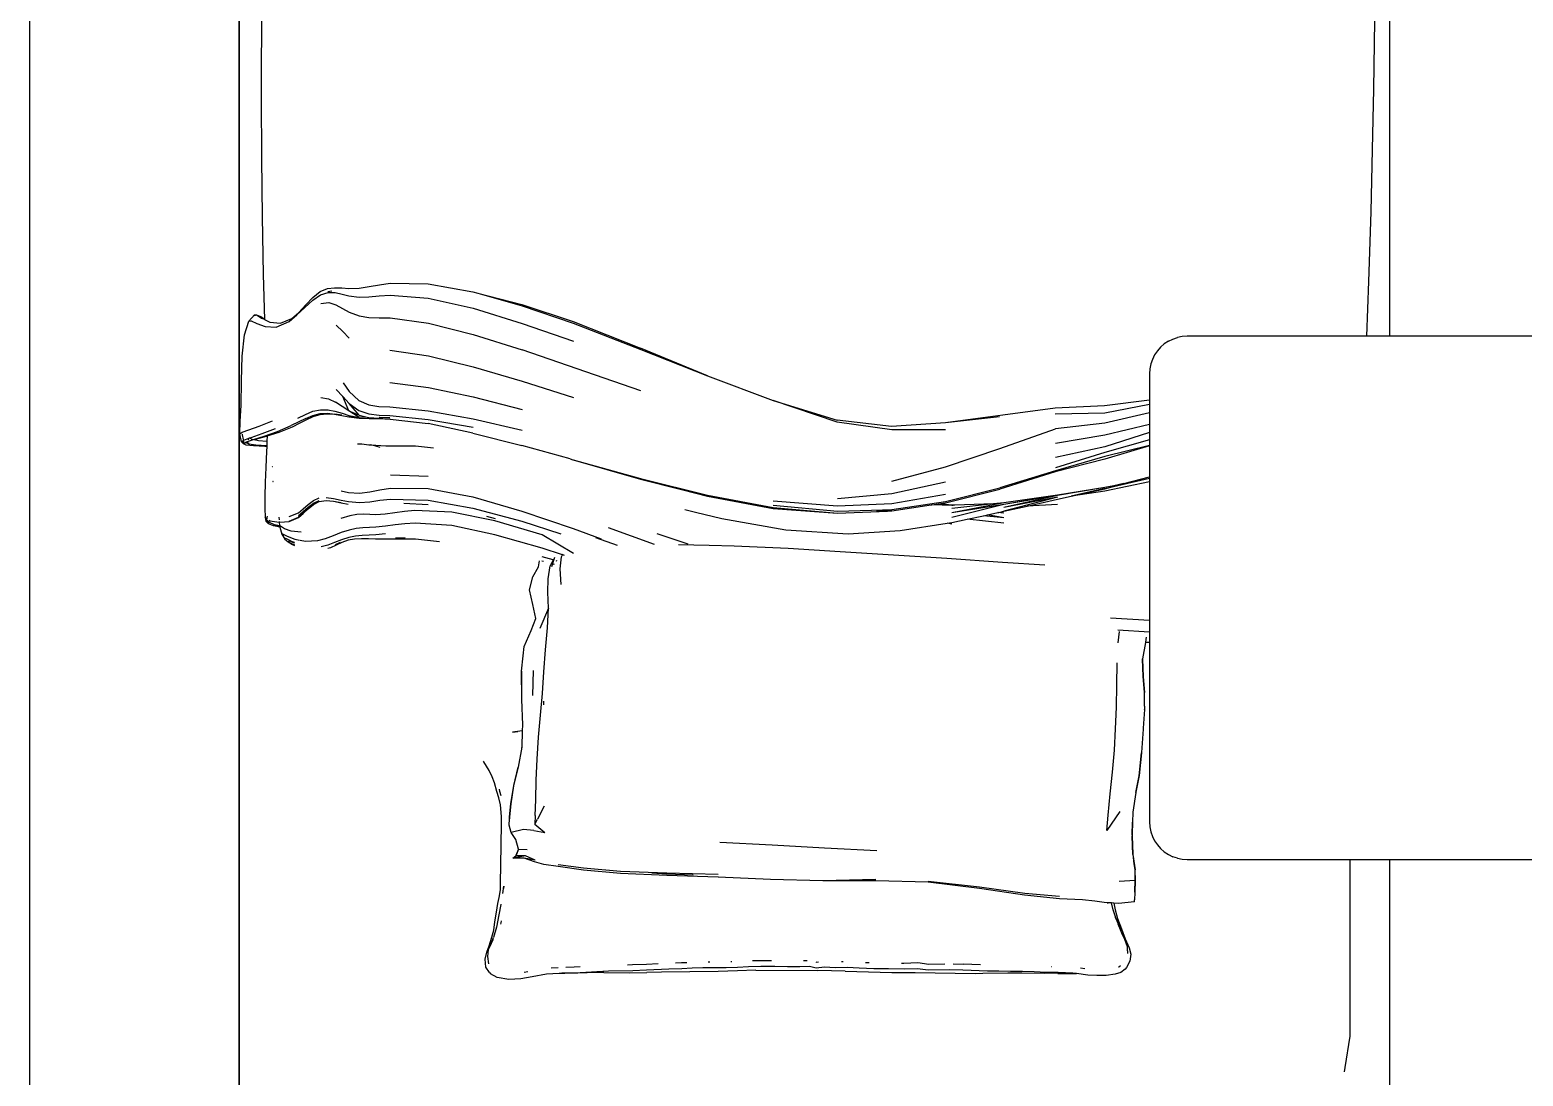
# Model space of a CAD drawing. Header units: millimetres. Extents: x -41292 to 298682, y -22072 to 33155.
# Drawn here: x 25145 to 26572, y 1654 to 2653 of the extents above; entities that cross this region are included whole.
import ezdxf

# ---------------------------------------------------------------- set-up
doc = ezdxf.new("R2010")
doc.units = ezdxf.units.MM
doc.layers.add('벽1', color=2, linetype='Continuous')

# ---------------------------------------------------------------- blocks, each defined once
blk = doc.blocks.new('AHSISHEUD')
for p, q in [((25772, 18908.7), (25772, 24198.7)), ((25972, 21293.8), (25972, 19263.5)), ((27071.3, 21289), (27071.3, 20008.7)), ((25993.5, 20236.5), (25993.7, 20377.3)), ((27056.3, 20244.6), (27058.4, 20380.9)), ((25993.7, 20178.5), (25993.5, 20236.5)), ((27055.2, 20187.1), (27056.3, 20244.6)), ((25994.2, 20122.6), (25993.7, 20178.5)), ((27053.7, 20127.4), (27055.2, 20187.1)), ((25995.2, 20067.5), (25994.2, 20122.6)), ((27051.5, 20061), (27053.7, 20127.4)), ((25996.5, 20024.7), (25995.2, 20067.5)), ((26042.6, 20045.6), (26049.5, 20051.2)), ((26049.5, 20051.2), (26056.4, 20054.1)), ((26049.8, 20048.3), (26057, 20050.5)), ((26056.4, 20054.1), (26063.3, 20055)), ((26056.9, 20051.4), (26060.5, 20052)), ((26057, 20050.5), (26063.9, 20050.3)), ((26063.3, 20055), (26070.1, 20054.7)), ((26063.9, 20050.3), (26070.5, 20048.8)), ((26070.1, 20054.7), (26076.7, 20054.2)), ((26076.7, 20054.2), (26086.6, 20054.6)), ((26086.6, 20054.6), (26096.2, 20056)), ((26096.2, 20056), (26106, 20057.8)), ((26106, 20057.8), (26116.3, 20059.4)), ((26116.3, 20059.4), (26152.7, 20058.8)), ((26152.7, 20058.8), (26195.5, 20051)), ((26195.5, 20051), (26200.1, 20049.7)), ((26200.1, 20049.7), (26242.2, 20038.8)), ((26200.1, 20049.7), (26242.4, 20037.8)), ((27049.8, 20008.7), (27051.5, 20061)), ((26027.1, 20028.9), (26034.7, 20036.2)), ((26029.1, 20031.4), (26035.8, 20038.6)), ((26034.7, 20036.2), (26042.3, 20043.2)), ((26035.8, 20038.6), (26042.6, 20045.6)), ((26042.3, 20043.2), (26049.8, 20048.3)), ((26050.1, 20040), (26057.6, 20040.8)), ((26057.6, 20040.8), (26064.5, 20038.7)), ((26064.5, 20038.7), (26070.9, 20035.2)), ((26070.5, 20048.8), (26076.9, 20047.1)), ((26070.9, 20035.2), (26077.1, 20031.6)), ((26076.9, 20047.1), (26086.6, 20045.9)), ((26086.6, 20045.9), (26096.1, 20046.2)), ((26096.1, 20046.2), (26105.9, 20047.1)), ((26105.9, 20047.1), (26116.2, 20047.8)), ((26116.2, 20047.8), (26152.8, 20044.9)), ((26152.8, 20044.9), (26195.6, 20035.3)), ((26195.6, 20035.3), (26242.5, 20020.9)), ((26242.2, 20038.8), (26291.1, 20022.6)), ((26242.4, 20037.8), (26291.3, 20021)), ((25977.1, 20009.8), (25981.2, 20022.9)), ((25981.2, 20022.9), (25986.6, 20029.1)), ((25981.2, 20022.9), (25983.4, 20023.2)), ((25983.4, 20023.2), (25988.8, 20020.8)), ((25986.6, 20029.1), (25988.5, 20029)), ((25987.5, 20027.9), (25986.6, 20029.1)), ((25988.5, 20029), (25993.3, 20027)), ((25988.5, 20029), (25992.1, 20026.8)), ((25988.8, 20020.8), (25997, 20017.9)), ((25991.8, 20027.6), (25993.3, 20027)), ((25991.8, 20027.6), (25992.1, 20026.8)), ((25993.4, 20026), (25991.8, 20027.6)), ((25992.1, 20026.8), (25993.4, 20026)), ((25993.3, 20027), (25996.5, 20024.7)), ((25993.4, 20026), (25993.7, 20025.9)), ((25993.7, 20025.9), (25996.5, 20024.6)), ((25996.5, 20024.7), (25997, 20024.3)), ((25996.5, 20024.6), (25996.5, 20024.7)), ((25996.5, 20024.6), (25997, 20024.3)), ((25997, 20024.3), (26001.5, 20022.2)), ((26001.5, 20022.2), (26011.4, 20021)), ((26007.4, 20017.4), (26019.7, 20022.7)), ((26011.4, 20021), (26022.5, 20025.6)), ((26019.7, 20022.7), (26027.1, 20028.9)), ((26022.5, 20025.6), (26029.1, 20031.4)), ((26077.1, 20031.6), (26086.6, 20028)), ((26086.6, 20028), (26096, 20026.6)), ((26096, 20026.6), (26105.8, 20026.3)), ((26105.8, 20026.3), (26116.2, 20026.1)), ((26116.2, 20026.1), (26152.9, 20021.2)), ((26152.9, 20021.2), (26195.7, 20010.4)), ((26242.5, 20020.9), (26291.4, 20003.8)), ((26291.1, 20022.6), (26355.7, 19997.1)), ((26291.3, 20021), (26355.8, 19996.1)), ((25974.9, 19989.5), (25977.1, 20009.8)), ((25997, 20017.9), (26007.4, 20017.4)), ((26064.9, 20019.3), (26071.2, 20013)), ((26071.2, 20013), (26077.3, 20006.8)), ((26195.7, 20010.4), (26242.6, 19995.5)), ((26864.2, 20005.9), (26868.7, 20007.4)), ((26873.3, 20008.4), (26868.7, 20007.4)), ((26878, 20008.7), (26873.3, 20008.4)), ((27010.9, 20008.7), (26878, 20008.7)), ((27020.8, 20008.7), (27010.9, 20008.7)), ((27049.8, 20008.7), (27020.8, 20008.7)), ((27071.3, 20008.7), (27049.8, 20008.7)), ((28006.1, 20008.7), (27071.3, 20008.7)), ((26116.1, 19995.3), (26152.9, 19990)), ((26356, 19956.3), (26242.6, 19995.5)), ((26419.6, 19970.7), (26355.7, 19997.1)), ((26355.8, 19996.1), (26419.6, 19970.7)), ((26849.5, 19994.6), (26846.9, 19990.7)), ((26852.6, 19998.2), (26849.5, 19994.6)), ((26852.6, 19998.2), (26856.1, 20001.3)), ((26860, 20003.9), (26856.1, 20001.3)), ((26860, 20003.9), (26864.2, 20005.9)), ((25974.3, 19965.9), (25974.9, 19989.5)), ((26152.9, 19990), (26195.8, 19979.5)), ((26195.8, 19979.5), (26242.6, 19965.6)), ((26843.3, 19982.1), (26842.4, 19977.5)), ((26844.8, 19986.5), (26843.3, 19982.1)), ((26846.9, 19990.7), (26844.8, 19986.5)), ((25973.9, 19942.3), (25974.3, 19965.9)), ((26071.3, 19964), (26077.3, 19955.8)), ((26116, 19964.3), (26152.9, 19959.8)), ((26242.6, 19965.6), (26291.5, 19950)), ((26419.6, 19970.7), (26482.4, 19947.3)), ((26842.4, 19977.5), (26842, 19972.8)), ((26842, 19972.8), (26842, 19947.4)), ((26050, 19950), (26057.3, 19948.8)), ((26064.7, 19957.7), (26071, 19950.9)), ((26071, 19950.9), (26077.2, 19944.5)), ((26077, 19937.3), (26071, 19950.9)), ((26077.3, 19955.8), (26086.5, 19947.2)), ((26152.9, 19959.8), (26195.7, 19950.8)), ((26195.7, 19950.8), (26242.6, 19938.6)), ((25973.1, 19927.4), (25973.9, 19942.3)), ((26035.3, 19934), (26042.6, 19936.9)), ((26042.6, 19936.9), (26049.7, 19938.4)), ((26049.5, 19934.7), (26056.4, 19935)), ((26049.7, 19938.4), (26056.7, 19938.3)), ((26056.4, 19935), (26063.4, 19934.3)), ((26056.7, 19938.3), (26063.6, 19937)), ((26057.1, 19938.1), (26056.7, 19938.1)), ((26057.3, 19948.8), (26064.2, 19945.5)), ((26063.6, 19937), (26070.4, 19935)), ((26077, 19937.3), (26064.2, 19945.5)), ((26070.4, 19935), (26076.9, 19933)), ((26077, 19937.3), (26086.6, 19933.1)), ((26086.7, 19931.1), (26077, 19937.3)), ((26077.2, 19944.5), (26086.5, 19937.7)), ((26086.6, 19933.1), (26077.2, 19944.5)), ((26086.5, 19947.2), (26095.9, 19943)), ((26086.5, 19937.7), (26095.9, 19934.4)), ((26095.9, 19943), (26105.6, 19941.5)), ((26105.6, 19941.5), (26116, 19941.1)), ((26116, 19941.1), (26152.8, 19937.4)), ((26152.8, 19937.4), (26195.6, 19929.6)), ((26482.4, 19947.3), (26543.5, 19928.3)), ((26543.6, 19926.5), (26482.4, 19947.3)), ((26751.8, 19940), (26646.9, 19926)), ((26799.1, 19942.2), (26751.8, 19940)), ((26799.2, 19935.2), (26751.9, 19934.1)), ((26842, 19947.4), (26799.1, 19942.2)), ((26842, 19943.3), (26799.2, 19935.2)), ((26842, 19935.5), (26799.2, 19925.7)), ((26842, 19947.4), (26842, 19943.3)), ((26842, 19943.3), (26842, 19935.5)), ((26842, 19935.5), (26842, 19924.3)), ((25972.8, 19915.4), (25973.1, 19927.4)), ((25981.3, 19919.3), (25991.3, 19922.8)), ((25991.3, 19922.8), (26003.9, 19927.9)), ((26008.6, 19917.7), (26021.8, 19923.2)), ((26010.4, 19916.9), (26023, 19922.1)), ((26035.8, 19930.1), (26021.8, 19923.2)), ((26023, 19922.1), (26029.8, 19925.5)), ((26028, 19930.4), (26035.3, 19934)), ((26029.8, 19925.5), (26036.2, 19928.9)), ((26035.8, 19930.1), (26042.6, 19932.9)), ((26036.2, 19928.9), (26042.7, 19931.9)), ((26042.6, 19932.9), (26049.5, 19934.7)), ((26042.7, 19931.9), (26049.3, 19933.9)), ((26049.3, 19933.9), (26056.1, 19934.5)), ((26056.1, 19934.5), (26063.1, 19934.2)), ((26063.1, 19934.2), (26064.8, 19934)), ((26070.1, 19933.3), (26063.4, 19934.3)), ((26063.4, 19934.3), (26064.8, 19934)), ((26064.8, 19934), (26070.1, 19933.3)), ((26064.8, 19934), (26070.2, 19933)), ((26070.1, 19933.3), (26070.2, 19933.3)), ((26070.2, 19933), (26076.9, 19931.7)), ((26076.9, 19933), (26082.1, 19932)), ((26076.9, 19932.4), (26082.1, 19932)), ((26076.9, 19931.7), (26086.8, 19930.5)), ((26082.1, 19932), (26086.7, 19931.1)), ((26086.6, 19933.1), (26094.4, 19931.4)), ((26086.7, 19931.6), (26086.9, 19931.6)), ((26086.8, 19930.5), (26096.4, 19930)), ((26086.9, 19931.6), (26094.4, 19931.4)), ((26094.4, 19931.4), (26096.1, 19931.1)), ((26095.9, 19934.4), (26105.7, 19933.2)), ((26096.1, 19931.1), (26105.8, 19930.3)), ((26106.1, 19929.9), (26096.3, 19930.2)), ((26096.3, 19930.2), (26102.5, 19929.9)), ((26096.4, 19930), (26102.5, 19929.9)), ((26102.5, 19929.9), (26106.1, 19929.9)), ((26116.2, 19929.4), (26102.5, 19929.9)), ((26105.7, 19933.2), (26116, 19932.8)), ((26105.8, 19931.3), (26106.2, 19931.3)), ((26106.1, 19929.9), (26116.2, 19929.5)), ((26106.2, 19931.3), (26116.1, 19931)), ((26116, 19932.8), (26152.7, 19929.2)), ((26116.2, 19929.4), (26152.7, 19925.1)), ((26152.7, 19929.2), (26195.6, 19921.6)), ((26195.3, 19916.1), (26152.7, 19925.1)), ((26195.6, 19929.6), (26242.5, 19918.9)), ((26595.5, 19922.4), (26543.5, 19928.3)), ((26595.6, 19919.1), (26543.6, 19926.5)), ((26646.9, 19926), (26595.5, 19922.4)), ((26698.7, 19931.7), (26646.9, 19926)), ((26799.2, 19925.7), (26752, 19920)), ((26842, 19924.3), (26799.2, 19914.2)), ((26842, 19924.3), (26842, 19916.6)), ((25972.8, 19915.4), (25974.9, 19916.9)), ((25974.3, 19907.7), (25972.8, 19915.4)), ((25974.3, 19907.7), (25976.3, 19909.2)), ((25976.3, 19905.8), (25974.3, 19907.7)), ((25976.8, 19906.6), (25974.3, 19907.7)), ((25974.9, 19916.9), (25981.3, 19919.3)), ((25975.3, 19914.4), (25975.3, 19915.2)), ((25976.2, 19909.9), (25975.3, 19914.4)), ((25976.3, 19909.2), (25976.5, 19909.3)), ((25976.8, 19906.6), (25976.3, 19909.2)), ((25976.3, 19905.8), (25977.3, 19906.6)), ((25976.5, 19909.3), (25981.2, 19911.2)), ((25977.3, 19906.6), (25976.8, 19906.6)), ((25977.3, 19906.6), (25978.4, 19907.4)), ((25978.1, 19906.5), (25977.3, 19906.6)), ((25978.4, 19907.4), (25979.3, 19907.7)), ((25978.8, 19906.8), (25980.6, 19908.1)), ((25979.3, 19907.7), (25978.8, 19906.8)), ((25979.6, 19906.4), (25978.8, 19906.8)), ((25979.3, 19907.7), (25985.4, 19909.9)), ((25980.6, 19908.1), (25979.3, 19907.7)), ((25981.7, 19906.2), (25979.6, 19906.4)), ((25981.3, 19905.6), (25979.6, 19906.4)), ((25981.2, 19911.2), (25980.3, 19909.6)), ((25986.3, 19909.9), (25980.6, 19908.1)), ((25981.2, 19911.2), (25982, 19911.5)), ((25982, 19911.5), (25983.4, 19912)), ((25982, 19911.5), (25984.1, 19910.4)), ((25983.4, 19912), (25994, 19915.7)), ((25984.1, 19910.4), (25985.8, 19910)), ((25985.4, 19909.9), (25985.8, 19910)), ((25985.8, 19910), (25985.9, 19910)), ((25985.8, 19910), (25985.8, 19910)), ((25985.9, 19910), (25996, 19913.3)), ((25987.7, 19910.4), (25986.3, 19909.9)), ((25986.3, 19909.9), (25990.6, 19909.1)), ((25987.7, 19910.4), (25998.1, 19913.2)), ((25990.6, 19909.1), (25998.6, 19908.4)), ((25994, 19915.7), (26006.8, 19920.6)), ((25996, 19913.3), (26008.6, 19917.7)), ((25998.1, 19913.2), (25998.8, 19913.4)), ((25998.6, 19908.4), (25998.4, 19903.8)), ((25998.8, 19913.4), (25998.6, 19908.4)), ((25998.6, 19908.4), (25999.2, 19908.3)), ((25998.8, 19913.4), (26010.4, 19916.9)), ((26195.3, 19916.1), (26242.2, 19904.2)), ((26647, 19919.1), (26595.6, 19919.1)), ((26698.9, 19901.3), (26752, 19920)), ((26799.2, 19914.2), (26752, 19906.3)), ((26842, 19916.6), (26799.2, 19903.1)), ((26842, 19909.6), (26799.2, 19897.7)), ((26842, 19916.6), (26842, 19909.6)), ((26842, 19909.6), (26842, 19904.1)), ((25978.8, 19904.7), (25976.3, 19905.8)), ((25985.7, 19903.9), (25978.8, 19904.7)), ((25988, 19904.6), (25981.3, 19905.6)), ((25996.7, 19903.2), (25985.7, 19903.9)), ((25998.4, 19903.8), (25988, 19904.6)), ((25998.4, 19903.1), (25996.7, 19903.2)), ((25998.2, 19898.7), (25997.6, 19883.3)), ((25998.4, 19903.1), (25998.2, 19898.7)), ((25998.5, 19903.8), (25998.4, 19903.8)), ((25998.4, 19903.8), (25998.4, 19903.1)), ((25999.2, 19903.1), (25998.4, 19903.1)), ((25999.2, 19903.7), (25998.5, 19903.8)), ((25999.2, 19905.2), (25999.2, 19905.2)), ((26085, 19905.8), (26089.4, 19905.7)), ((26089.4, 19905.7), (26096, 19905)), ((26096, 19905), (26097.4, 19904.9)), ((26102.6, 19903.5), (26097.4, 19904.9)), ((26097.4, 19904.9), (26102.5, 19904.4)), ((26102.5, 19904.4), (26112.1, 19903.9)), ((26106.9, 19902.4), (26102.6, 19903.5)), ((26112.1, 19903.9), (26121.3, 19903.9)), ((26121.3, 19903.9), (26130.6, 19904)), ((26130.6, 19904), (26140.5, 19903.9)), ((26140.5, 19903.9), (26157.9, 19901.9)), ((26288.5, 19891.4), (26242.2, 19904.2)), ((26647.1, 19883.9), (26698.9, 19901.3)), ((26799.2, 19903.1), (26752, 19892.8)), ((26799.2, 19897.7), (26752, 19882.8)), ((26799.2, 19893.6), (26752, 19879.9)), ((26842, 19904.1), (26799.2, 19893.6)), ((26842, 19904), (26799.2, 19891.2)), ((26842, 19904.1), (26842, 19904)), ((26842, 19904), (26842, 19874.4)), ((25997.6, 19883.3), (25997, 19869.1)), ((26003.9, 19884.3), (26003.7, 19883.7)), ((26003.7, 19884.3), (26003.9, 19884.3)), ((26288.5, 19891.4), (26291, 19890.7)), ((26291, 19890.7), (26291.1, 19890.7)), ((26291.1, 19890.7), (26355.7, 19872.7)), ((26291.1, 19890.7), (26355.6, 19872.1)), ((26595.8, 19870.3), (26647.1, 19883.9)), ((26752, 19879.9), (26698.8, 19863.9)), ((26751.9, 19879), (26698.8, 19862.6)), ((26799.2, 19891.2), (26751.9, 19879)), ((25997, 19869.1), (25996.7, 19855.5)), ((26004.3, 19869.8), (26004.4, 19869.8)), ((26004.4, 19869.8), (26004.3, 19869.7)), ((26004.3, 19869.7), (26004.3, 19869.6)), ((26116.6, 19876.1), (26152.7, 19875)), ((26355.6, 19872.1), (26394.8, 19862.2)), ((26355.7, 19872.7), (26419.6, 19856.7)), ((26595.7, 19858.3), (26647.1, 19869.5)), ((26647, 19850.6), (26698.8, 19863.9)), ((26799.2, 19864.1), (26754.1, 19856.9)), ((26799.2, 19864), (26754.1, 19856.6)), ((26842, 19869.6), (26799.2, 19860.7)), ((26807.8, 19865.8), (26799.2, 19864.1)), ((26807.8, 19865.8), (26799.2, 19864)), ((26842, 19872.6), (26799.3, 19862.9)), ((26799.3, 19862.9), (26817.6, 19867.8)), ((26817.6, 19867.8), (26807.8, 19865.8)), ((26817.6, 19867.8), (26842, 19874.4)), ((26842, 19874.4), (26842, 19872.6)), ((26842, 19872.6), (26842, 19869.6)), ((26842, 19869.6), (26842, 19737)), ((25996.7, 19855.5), (25996.6, 19844.1)), ((26038, 19847.9), (26043, 19851.6)), ((26043, 19851.6), (26048.6, 19854.1)), ((26043, 19849.3), (26048.6, 19851.8)), ((26043, 19848), (26048.6, 19850.7)), ((26043, 19847.8), (26048.6, 19850.7)), ((26048.6, 19850.7), (26055.1, 19851.7)), ((26048.6, 19850.7), (26055.1, 19851.6)), ((26055.1, 19854.6), (26062.1, 19853.7)), ((26055.1, 19851.7), (26062.1, 19851.2)), ((26055.1, 19851.6), (26062.1, 19851)), ((26062.1, 19853.7), (26069.4, 19852.1)), ((26062.1, 19851.2), (26069.4, 19849.9)), ((26062.1, 19851), (26069.4, 19849.6)), ((26069.4, 19852.1), (26076.6, 19850.7)), ((26069.4, 19849.6), (26076.1, 19848.3)), ((26069.5, 19861), (26076.6, 19859.4)), ((26076.6, 19859.4), (26087.1, 19858.8)), ((26076.6, 19850.7), (26087, 19849.9)), ((26087, 19849.9), (26096.8, 19850.5)), ((26087.1, 19858.8), (26096.8, 19859.9)), ((26096.8, 19859.9), (26106.5, 19861.8)), ((26096.8, 19850.5), (26106.5, 19851.9)), ((26106.5, 19861.8), (26116.6, 19863.5)), ((26106.5, 19851.9), (26116.6, 19853.1)), ((26116.6, 19863.5), (26152.7, 19863.1)), ((26116.6, 19853.1), (26152.7, 19852.1)), ((26152.7, 19863.1), (26195.3, 19855.1)), ((26152.7, 19852.1), (26195.2, 19844.4)), ((26195.3, 19855.1), (26242.1, 19841.6)), ((26394.8, 19862.2), (26419.6, 19855.9)), ((26419.6, 19856.7), (26482.5, 19844.9)), ((26419.6, 19855.9), (26482.4, 19844.2)), ((26482.5, 19851.5), (26543.8, 19846.5)), ((26543.8, 19853.6), (26595.7, 19858.3)), ((26595.7, 19848.9), (26647.1, 19857.6)), ((26595.7, 19843), (26647, 19850.6)), ((26640.3, 19848.6), (26647, 19849.6)), ((26647, 19849.6), (26698.8, 19862.6)), ((26702.9, 19849.6), (26653.1, 19840)), ((26702.9, 19849.6), (26692.9, 19848.4)), ((26754.1, 19856.9), (26702.9, 19847.9)), ((26754.1, 19856.9), (26702.9, 19849.6)), ((26754.1, 19856.6), (26702.9, 19844.9)), ((26754.1, 19856.6), (26702.9, 19847.9)), ((26754.1, 19854.9), (26702.9, 19841.4)), ((26754.1, 19854.9), (26702.9, 19844.9)), ((26725.2, 19846.4), (26754.1, 19853)), ((26754.1, 19853), (26767, 19855.8)), ((26799.2, 19863), (26767, 19855.8)), ((26767, 19855.8), (26799.3, 19862.9)), ((26799.2, 19860.7), (26767, 19855.8)), ((25996.6, 19844.1), (25997, 19835.8)), ((25997, 19835.8), (25997.3, 19833.4)), ((25998.1, 19834), (25997, 19835.8)), ((25998.7, 19834.2), (25998.9, 19835.3)), ((25998.9, 19835.3), (25999, 19836.6)), ((26010, 19835.7), (26010.2, 19833.2)), ((26019.7, 19831.5), (26028.6, 19835.3)), ((26019.8, 19832.1), (26028.7, 19835.8)), ((26019.9, 19836.3), (26028.6, 19840)), ((26028.6, 19840), (26033.3, 19843.7)), ((26028.6, 19835.3), (26033.3, 19839.2)), ((26028.7, 19837.4), (26033.3, 19841.1)), ((26028.7, 19836.4), (26033.2, 19840.4)), ((26028.7, 19835.8), (26033.3, 19839.6)), ((26033.2, 19840.4), (26033.3, 19840.4)), ((26033.3, 19843.7), (26038, 19847.9)), ((26033.3, 19841.1), (26038, 19845.4)), ((26033.3, 19839.6), (26038, 19844)), ((26033.3, 19839.2), (26038, 19843.7)), ((26038, 19845.4), (26043, 19849.3)), ((26038, 19844), (26043, 19848)), ((26038, 19843.7), (26043, 19847.8)), ((26038, 19845.4), (26038, 19845.4)), ((26077.7, 19837.1), (26069.3, 19834.4)), ((26084.6, 19838.3), (26077.7, 19837.1)), ((26090.9, 19838.5), (26084.6, 19838.3)), ((26096.9, 19838.2), (26090.9, 19838.5)), ((26102.7, 19838), (26096.9, 19838.2)), ((26111.6, 19838.5), (26102.7, 19838)), ((26120.7, 19839.8), (26111.6, 19838.5)), ((26130, 19841.2), (26120.7, 19839.8)), ((26129.5, 19849.1), (26152.7, 19847.9)), ((26140, 19842.3), (26130, 19841.2)), ((26175.3, 19840.6), (26140, 19842.3)), ((26216.5, 19832.2), (26175.3, 19840.6)), ((26195.2, 19844.4), (26242.1, 19831.9)), ((26208.3, 19836.6), (26216.6, 19834.6)), ((26242.1, 19841.6), (26291.1, 19824.9)), ((26398, 19843.1), (26408, 19840.7)), ((26408, 19840.7), (26433.3, 19834.6)), ((26482.4, 19844.2), (26543.7, 19839.5)), ((26482.5, 19847.2), (26543.7, 19841.5)), ((26482.5, 19844.9), (26543.7, 19839.6)), ((26543.7, 19841.5), (26587, 19842.8)), ((26543.7, 19839.5), (26551.7, 19840)), ((26543.7, 19839.6), (26551.7, 19840)), ((26543.8, 19846.5), (26595.7, 19848.9)), ((26551.7, 19840), (26591.6, 19841.5)), ((26581.9, 19841.7), (26581.2, 19841.7)), ((26581.9, 19841.7), (26589.5, 19842.1)), ((26587, 19842.8), (26595.7, 19843)), ((26589.5, 19842.1), (26587, 19842.8)), ((26589.5, 19842.1), (26589.6, 19842.1)), ((26589.6, 19842.1), (26595.6, 19842.4)), ((26591.1, 19841.7), (26589.6, 19842.1)), ((26591.6, 19841.5), (26595.6, 19841.7)), ((26591.9, 19841.5), (26591.6, 19841.5)), ((26595.6, 19841.7), (26633.2, 19847.5)), ((26595.6, 19842.4), (26595.6, 19842.4)), ((26633.6, 19847.6), (26633.2, 19847.5)), ((26633.9, 19847.5), (26633.2, 19847.5)), ((26633.9, 19847.5), (26633.6, 19847.6)), ((26633.6, 19847.6), (26633.9, 19847.6)), ((26633.9, 19847.6), (26640.3, 19848.6)), ((26653, 19847.2), (26633.9, 19847.6)), ((26634.2, 19847.5), (26633.9, 19847.5)), ((26653, 19847), (26634.2, 19847.5)), ((26653, 19847.2), (26640.3, 19848.6)), ((26655.9, 19847.1), (26653, 19847.2)), ((26654.2, 19847), (26653, 19847.2)), ((26654.2, 19847), (26653, 19847)), ((26692.9, 19848.4), (26653.1, 19844)), ((26702.9, 19847.9), (26653.1, 19835.3)), ((26702.9, 19847.9), (26653.1, 19840)), ((26655.9, 19847.1), (26654.2, 19847)), ((26692.9, 19848.4), (26655.9, 19847.1)), ((26667.7, 19833.8), (26683.5, 19837.2)), ((26683.5, 19837.2), (26687.2, 19838)), ((26702.9, 19835.2), (26683.5, 19837.2)), ((26687.2, 19838), (26697.1, 19840.1)), ((26702.9, 19835.2), (26687.2, 19838)), ((26697.1, 19840.1), (26698, 19840.3)), ((26702.9, 19839.6), (26697.1, 19840.1)), ((26698, 19840.3), (26702.9, 19841.4)), ((26702.9, 19839.6), (26698, 19840.3)), ((26702.9, 19841.4), (26725.2, 19846.4)), ((26754.1, 19848), (26725.2, 19846.4)), ((25997.3, 19833.4), (25998.2, 19833.9)), ((25997.3, 19833.4), (25997.6, 19831.9)), ((25997.6, 19831.9), (25998.1, 19832.3)), ((25997.6, 19831.9), (25998, 19831.5)), ((25998, 19831.5), (25997.6, 19831.9)), ((25998.1, 19832.3), (25997.9, 19832.5)), ((25998, 19831.5), (25998.3, 19832.1)), ((25998.3, 19832), (25998, 19831.5)), ((25998, 19831.5), (25998.4, 19831.9)), ((25998, 19831.5), (25998, 19831.5)), ((25998, 19831.5), (25998, 19831.5)), ((25998.5, 19831), (25998, 19831.5)), ((25998.5, 19831), (25998, 19831.5)), ((25998.2, 19833.9), (25998.1, 19834)), ((25998.1, 19832.3), (25998.4, 19832.5)), ((25998.3, 19832.1), (25998.1, 19832.3)), ((25998.2, 19833.9), (25998.7, 19834.2)), ((25998.7, 19832.5), (25998.3, 19832)), ((25998.3, 19832.1), (25998.4, 19832.5)), ((25998.3, 19832), (25998.3, 19832.1)), ((25998.4, 19831.9), (25998.3, 19832)), ((25998.4, 19832.6), (25998.6, 19833.7)), ((25998.5, 19832.6), (25998.4, 19832.6)), ((25998.4, 19832.5), (25998.5, 19832.6)), ((25998.4, 19832.5), (25998.4, 19832.6)), ((25998.4, 19831.9), (25999, 19832.4)), ((25998.7, 19831.5), (25998.4, 19831.9)), ((25998.5, 19832.6), (25998.9, 19832.8)), ((25998.7, 19832.5), (25998.5, 19832.6)), ((25999.4, 19830), (25998.5, 19831)), ((25999.7, 19829.9), (25998.5, 19831)), ((25998.6, 19833.7), (25998.6, 19833.8)), ((25998.9, 19833.5), (25998.6, 19833.7)), ((25998.7, 19834.2), (25998.9, 19834.3)), ((25998.9, 19832.8), (25998.7, 19832.5)), ((25999, 19832.4), (25998.7, 19832.5)), ((26000.9, 19830.5), (25998.7, 19831.5)), ((25999, 19832.4), (26003.7, 19831.8)), ((25999.4, 19830), (26000.1, 19829.5)), ((25999.7, 19829.9), (25999.4, 19830)), ((26000.1, 19829.5), (25999.7, 19829.9)), ((25999.7, 19829.9), (25999.7, 19829.9)), ((26000.2, 19829.7), (25999.7, 19829.9)), ((26004.8, 19827.4), (26000.1, 19829.5)), ((26002, 19832.1), (26000.8, 19832.6)), ((26005.9, 19828.4), (26000.9, 19830.6)), ((26003.7, 19831.8), (26010.4, 19831)), ((26011, 19826.2), (26004.8, 19827.4)), ((26010.6, 19826.7), (26005.2, 19827.8)), ((26010.7, 19827.4), (26005.9, 19828.4)), ((26010.3, 19831.6), (26010.4, 19831)), ((26010.4, 19831), (26010.9, 19830.9)), ((26010.4, 19831), (26010.6, 19827.8)), ((26010.6, 19827.8), (26010.7, 19827.4)), ((26010.9, 19826.7), (26010.6, 19826.7)), ((26010.7, 19827.4), (26010.7, 19827.4)), ((26010.7, 19827.4), (26010.9, 19826.7)), ((26010.9, 19830.9), (26019.7, 19831.5)), ((26011, 19826.7), (26010.9, 19826.7)), ((26010.9, 19826.7), (26011, 19826.2)), ((26011.2, 19826.2), (26011, 19826.2)), ((26011, 19826.2), (26012.8, 19819.5)), ((26011.5, 19827.3), (26011.2, 19827.3)), ((26015.3, 19824.7), (26011.5, 19827.1)), ((26021.9, 19822.4), (26015.3, 19824.7)), ((26031.3, 19821.6), (26021.9, 19822.4)), ((26069.6, 19821), (26061.8, 19818)), ((26077.3, 19823.5), (26069.6, 19821)), ((26083.9, 19824.8), (26077.3, 19823.5)), ((26090.3, 19825.5), (26083.9, 19824.8)), ((26096.6, 19825.8), (26090.3, 19825.5)), ((26102.7, 19826.1), (26096.6, 19825.8)), ((26111.9, 19827.1), (26102.7, 19826.1)), ((26121, 19828.3), (26111.9, 19827.1)), ((26130.3, 19829.5), (26121, 19828.3)), ((26140.2, 19830.2), (26130.3, 19829.5)), ((26175.3, 19827.7), (26140.2, 19830.2)), ((26216.5, 19819), (26175.3, 19827.7)), ((26261.7, 19819), (26216.5, 19832.2)), ((26242.1, 19831.9), (26279.5, 19819.9)), ((26291.1, 19824.9), (26318.1, 19815)), ((26369.1, 19809.7), (26324.9, 19825.5)), ((26433.3, 19834.6), (26494.3, 19823.8)), ((26494.3, 19823.8), (26553.9, 19819.8)), ((26553.9, 19819.8), (26603.8, 19822.9)), ((26603.8, 19822.9), (26648.6, 19830)), ((26648.6, 19830), (26653.1, 19830.7)), ((26653, 19829.2), (26648.6, 19830)), ((26653.1, 19830.7), (26667.7, 19833.8)), ((26702.9, 19830.2), (26667.7, 19833.8)), ((26013.8, 19819.5), (26012.8, 19819.5)), ((26012.8, 19819.5), (26015.8, 19814.7)), ((26012.8, 19819.5), (26014.8, 19818.1)), ((26018.2, 19817.2), (26013.8, 19819.5)), ((26016.7, 19815.3), (26015.8, 19814.7)), ((26015.8, 19814.7), (26018.9, 19812.2)), ((26021, 19813.2), (26016.7, 19815.3)), ((26025.6, 19814.4), (26018.2, 19817.2)), ((26018.9, 19812.2), (26022.9, 19809.7)), ((26018.9, 19812.2), (26020.8, 19811.3)), ((26019.9, 19813.1), (26019.3, 19812.4)), ((26019.3, 19812.4), (26020.8, 19811.3)), ((26019.9, 19813.1), (26021, 19813.2)), ((26025, 19810.9), (26019.9, 19813.1)), ((26020.8, 19811.3), (26025, 19809.2)), ((26020.8, 19811.3), (26022.9, 19809.7)), ((26021.5, 19813), (26021, 19813.2)), ((26024, 19812), (26021.5, 19813)), ((26022.9, 19809.7), (26025, 19808.7)), ((26024, 19812), (26025, 19811.4)), ((26025, 19811.6), (26024, 19812)), ((26029.6, 19813.6), (26025.6, 19814.4)), ((26035.3, 19812.5), (26030.3, 19813.5)), ((26046.8, 19813.1), (26035.3, 19812.5)), ((26054.2, 19815.2), (26046.8, 19813.1)), ((26056.8, 19809), (26050.4, 19807.3)), ((26061.8, 19818), (26054.2, 19815.2)), ((26059.3, 19806.5), (26056.7, 19805.7)), ((26063.3, 19811.5), (26056.8, 19809)), ((26064.6, 19808.9), (26059.3, 19806.5)), ((26069.9, 19814.2), (26063.3, 19811.5)), ((26065.5, 19809.9), (26063.8, 19809)), ((26070.2, 19811.5), (26064.6, 19808.9)), ((26068.5, 19811.5), (26065.5, 19809.9)), ((26076.8, 19816.5), (26069.9, 19814.2)), ((26076.3, 19813.7), (26070.2, 19811.5)), ((26082.4, 19814.7), (26076.3, 19813.7)), ((26083.1, 19817.7), (26076.8, 19816.5)), ((26089, 19815.1), (26082.4, 19814.7)), ((26089.7, 19818.4), (26083.1, 19817.7)), ((26095.8, 19815.2), (26089, 19815.1)), ((26096.2, 19818.7), (26089.7, 19818.4)), ((26102.3, 19814.8), (26095.8, 19815.2)), ((26102.6, 19819), (26096.2, 19818.7)), ((26112.3, 19814.6), (26102.3, 19814.8)), ((26112, 19819.7), (26102.6, 19819)), ((26121.6, 19814.7), (26112.3, 19814.6)), ((26130.8, 19816), (26121.5, 19815.7)), ((26130.9, 19814.7), (26121.6, 19814.7)), ((26140.6, 19814.6), (26130.9, 19814.7)), ((26163.4, 19812.3), (26140.6, 19814.6)), ((26261.6, 19806.1), (26216.5, 19819)), ((26291.5, 19801.2), (26261.7, 19819)), ((26333.5, 19808.6), (26312.8, 19816.1)), ((26401, 19810), (26371.4, 19820)), ((26421.2, 19808.7), (26391.9, 19809.4)), ((26445.1, 19808.1), (26421.2, 19808.7)), ((26496.6, 19805.7), (26445.1, 19808.1)), ((26258.1, 19788.3), (26259.1, 19793.9)), ((26259.1, 19794.2), (26259.1, 19793.9)), ((26259.1, 19793.9), (26259.1, 19794.2)), ((26259.1, 19793.9), (26259.1, 19793.9)), ((26262.8, 19793.3), (26261.4, 19793.6)), ((26272, 19794.9), (26261.5, 19798)), ((26281.1, 19799.8), (26261.6, 19806.1)), ((26272, 19794.9), (26270.2, 19791.2)), ((26270.9, 19788.8), (26273.4, 19796.7)), ((26272.1, 19795), (26272, 19794.9)), ((26273.4, 19796.7), (26273.6, 19797.6)), ((26275.8, 19793.7), (26275, 19794)), ((26278.8, 19786.5), (26280.1, 19798)), ((26280.1, 19798), (26281.1, 19799.8)), ((26281.1, 19799.8), (26281.5, 19800.6)), ((26282.8, 19799.2), (26281.1, 19799.8)), ((26546.5, 19802.6), (26496.6, 19805.7)), ((26648.4, 19796.2), (26546.5, 19802.6)), ((26701.4, 19792.5), (26648.4, 19796.2)), ((26741.8, 19790), (26701.4, 19792.5)), ((26249.6, 19766.3), (26252.7, 19778.9)), ((26252.7, 19778.9), (26258.1, 19788.3)), ((26267.2, 19776.9), (26269.3, 19789.2)), ((26270.2, 19791.1), (26269.3, 19789.2)), ((26270.2, 19791.2), (26269.8, 19791.3)), ((26270.2, 19791.1), (26269.8, 19791.2)), ((26270.2, 19791.2), (26270.2, 19791.1)), ((26272.7, 19790.5), (26272.3, 19790.6)), ((26272.6, 19790.4), (26272.3, 19790.5)), ((26272.8, 19791.2), (26272.8, 19790.6)), ((26279.8, 19771.4), (26278.8, 19786.5)), ((26252.8, 19752.3), (26249.6, 19766.3)), ((26267.1, 19764), (26267.2, 19776.9)), ((26267.5, 19748.7), (26267.1, 19764)), ((26255.5, 19739.1), (26252.8, 19752.3)), ((26251, 19727.5), (26255.5, 19739.1)), ((26267.5, 19748.7), (26259.3, 19729.5)), ((26266.6, 19729.9), (26267.5, 19748.7)), ((26842, 19737), (26804.8, 19739.3)), ((26842, 19737), (26842, 19726)), ((26244.4, 19712.3), (26251, 19727.5)), ((26264.9, 19708.9), (26266.6, 19729.9)), ((26842, 19726), (26811.8, 19727.8)), ((26812, 19715.7), (26813.3, 19726.6)), ((26838.9, 19721.2), (26838, 19716.5)), ((26842, 19726), (26842, 19716)), ((26243.4, 19703.2), (26244.4, 19712.1)), ((26244.5, 19712.1), (26244.4, 19712.3)), ((26244.5, 19712.1), (26244.4, 19712.1)), ((26263.3, 19688), (26264.9, 19708.9)), ((26838, 19716.1), (26835.4, 19700.3)), ((26838, 19716.5), (26838, 19716.1)), ((26842, 19716), (26838, 19716.1)), ((26842, 19716), (26838, 19716.1)), ((26838, 19716.1), (26838, 19716.1)), ((26842, 19716), (26842, 19544.6)), ((26241.7, 19688.8), (26243.4, 19703.2)), ((26810.8, 19675.2), (26811.2, 19696.6)), ((26835.4, 19700.3), (26835.3, 19699.9)), ((26835.3, 19699.9), (26835.8, 19683.6)), ((26835.8, 19683.7), (26835.4, 19700.3)), ((26241.7, 19688.6), (26241.7, 19688.8)), ((26241.7, 19688.6), (26242, 19661.7)), ((26242.1, 19661.9), (26241.7, 19688.6)), ((26252.8, 19665.4), (26253.3, 19689.2)), ((26261.8, 19667.3), (26263.3, 19688)), ((26837.2, 19668.3), (26835.8, 19683.7)), ((26835.8, 19683.6), (26837.2, 19668.3)), ((26259.9, 19646.5), (26261.8, 19667.3)), ((26810.3, 19654.2), (26810.8, 19675.2)), ((26837.3, 19667.4), (26837.2, 19668.3)), ((26837.2, 19655.3), (26837.3, 19667.4)), ((26242, 19661.7), (26242.8, 19637.3)), ((26242.1, 19661.5), (26242.1, 19661.9)), ((26263, 19659.9), (26262.9, 19656.4)), ((26809.6, 19633.7), (26810.3, 19654.2)), ((26837.2, 19652), (26836, 19634.1)), ((26837.2, 19655.3), (26837.2, 19652.4)), ((26837.2, 19652.4), (26837.2, 19652.2)), ((26837.2, 19652), (26837.2, 19652.2)), ((26242.8, 19637.3), (26242.6, 19631.7)), ((26243, 19637), (26243, 19637.4)), ((26258.1, 19625.6), (26259.9, 19646.5)), ((26242.6, 19631.7), (26233.1, 19630.5)), ((26233.1, 19630.5), (26238.3, 19631)), ((26242.6, 19631.7), (26242.1, 19615.9)), ((26256.9, 19604.7), (26258.1, 19625.6)), ((26808.4, 19613.1), (26809.6, 19633.7)), ((26836, 19633.3), (26834.3, 19611)), ((26836, 19634.1), (26836, 19633.3)), ((26242.1, 19615.9), (26238.6, 19596.9)), ((26242.2, 19615.7), (26242.3, 19616)), ((26806.7, 19592.3), (26808.4, 19613.1)), ((26832, 19588.6), (26834.3, 19610.6)), ((26834.3, 19610.6), (26832, 19589.1)), ((26834.3, 19611), (26834.3, 19610.6)), ((26206, 19601.9), (26205.7, 19602.7)), ((26210.9, 19593.7), (26206, 19601.9)), ((26213.8, 19587.6), (26210.9, 19593.7)), ((26238.6, 19596.9), (26234.3, 19579)), ((26234.5, 19579.3), (26238.7, 19596.9)), ((26256, 19584.5), (26256.9, 19604.7)), ((26216.1, 19582), (26213.8, 19587.6)), ((26218.4, 19573.6), (26216.1, 19582)), ((26234.3, 19579), (26231.6, 19561.8)), ((26231.8, 19562.4), (26234.5, 19579.3)), ((26255.4, 19565.9), (26256, 19584.5)), ((26804.4, 19571.4), (26806.7, 19592.3)), ((26832, 19589.1), (26828.8, 19573.2)), ((26828.8, 19572.6), (26832, 19588.6)), ((26220.2, 19567.5), (26218.4, 19573.6)), ((26221.7, 19561.1), (26220.2, 19567.5)), ((26221.3, 19573.8), (26220.7, 19575.8)), ((26221.3, 19573.8), (26220.7, 19575.8)), ((26222.4, 19569.7), (26221.3, 19573.8)), ((26222.4, 19569.7), (26221.3, 19573.8)), ((26254.9, 19550.9), (26255.4, 19565.9)), ((26802.4, 19551.1), (26804.4, 19571.4)), ((26828.8, 19572.6), (26826.2, 19553.9)), ((26828.8, 19573.2), (26828.8, 19572.6)), ((26222.8, 19549.8), (26221.7, 19561.1)), ((26222.7, 19536.6), (26222.8, 19549.8)), ((26231.6, 19561.8), (26230.4, 19549.2)), ((26230.5, 19549.4), (26231.8, 19562.4)), ((26254.9, 19550.9), (26254.7, 19542.5)), ((26263.6, 19559.6), (26257.1, 19547.2)), ((26813.5, 19554.6), (26801.3, 19536.3)), ((26801.3, 19536.3), (26802.4, 19551.1)), ((26826.2, 19553.9), (26825.8, 19544.4)), ((26222.3, 19529.1), (26222.7, 19536.6)), ((26230.1, 19541.6), (26230.4, 19547.5)), ((26231.9, 19534.6), (26230.1, 19541.6)), ((26230.4, 19547.5), (26230.5, 19549.4)), ((26230.4, 19549.2), (26230.4, 19547.5)), ((26243.8, 19537.4), (26231.9, 19534.6)), ((26253.6, 19536.6), (26243.8, 19537.4)), ((26253.6, 19536.6), (26264, 19534.5)), ((26254.7, 19542.5), (26257.1, 19547.2)), ((26254.7, 19542.5), (26264, 19534.5)), ((26825.4, 19531.9), (26825.8, 19544.4)), ((26825.8, 19544.4), (26825.4, 19532.8)), ((26842, 19544.6), (26842.4, 19539.9)), ((26842.4, 19539.9), (26843.3, 19535.3)), ((26222.3, 19523.3), (26222.3, 19529.1)), ((26222.5, 19518.1), (26222.3, 19523.3)), ((26236.5, 19528), (26231.9, 19534.6)), ((26239.1, 19518.5), (26236.5, 19528)), ((26481.4, 19522.4), (26431.3, 19525)), ((26531.4, 19519.6), (26481.4, 19522.4)), ((26825.4, 19532.8), (26825.4, 19531.9)), ((26825.4, 19531.9), (26825.5, 19530.9)), ((26826.2, 19513.6), (26825.5, 19530.9)), ((26825.5, 19530.9), (26826, 19514)), ((26843.3, 19535.3), (26844.8, 19530.8)), ((26844.8, 19530.8), (26846.9, 19526.6)), ((26846.9, 19526.6), (26849.5, 19522.7)), ((26849.5, 19522.7), (26852.6, 19519.2)), ((26222.1, 19508.1), (26222.5, 19518.1)), ((26222.1, 19499.5), (26222.1, 19508.1)), ((26233.7, 19510.1), (26236.4, 19512.2)), ((26245.8, 19512.1), (26233.7, 19510.1)), ((26244.4, 19509.9), (26233.7, 19510.1)), ((26236.4, 19512.2), (26236.7, 19512.9)), ((26245.8, 19512.1), (26236.4, 19512.2)), ((26239.1, 19518.5), (26236.7, 19512.9)), ((26236.7, 19512.9), (26239.1, 19518.3)), ((26239.1, 19518.3), (26239.1, 19518.5)), ((26247.3, 19518.1), (26239.1, 19518.3)), ((26254.8, 19508.2), (26244.4, 19509.9)), ((26254.4, 19506.5), (26244.4, 19509.9)), ((26245.8, 19511.8), (26245.6, 19511.8)), ((26254.8, 19508.2), (26245.8, 19512.1)), ((26581.4, 19517), (26531.4, 19519.6)), ((26826, 19514), (26827.1, 19504.7)), ((26826.2, 19513.6), (26828.2, 19498.8)), ((26852.6, 19519.2), (26856.1, 19516.1)), ((26856.1, 19516.1), (26860, 19513.5)), ((26860, 19513.5), (26864.2, 19511.4)), ((26868.7, 19509.9), (26864.2, 19511.4)), ((26868.7, 19509.9), (26873.3, 19509)), ((26873.3, 19509), (26878, 19508.7)), ((26878, 19508.7), (27033.6, 19508.7)), ((27033.6, 19340.1), (27033.6, 19508.7)), ((27033.6, 19508.7), (27071.3, 19508.7)), ((27071.3, 19508.7), (27071.3, 19268.4)), ((27071.3, 19508.7), (28006.1, 19508.7)), ((26221.9, 19490.3), (26222.1, 19499.5)), ((26263.2, 19504.1), (26254.4, 19506.5)), ((26276.8, 19502), (26263.2, 19504.1)), ((26301.2, 19498.6), (26276.8, 19502)), ((26301.2, 19500.4), (26276.9, 19503.5)), ((26336.5, 19497.4), (26301.2, 19500.4)), ((26336.4, 19495.4), (26301.2, 19498.6)), ((26380.6, 19493.4), (26336.4, 19495.4)), ((26380.7, 19495.7), (26336.5, 19497.4)), ((26380.7, 19494.8), (26366.3, 19495.6)), ((26429.7, 19491.8), (26380.6, 19493.4)), ((26429.8, 19494.3), (26380.7, 19495.7)), ((26405.8, 19493.9), (26380.7, 19494.8)), ((26429.8, 19492.9), (26429.7, 19492.9)), ((26827.1, 19504.7), (26828.1, 19498.8)), ((26828.1, 19498.8), (26828.2, 19488.8)), ((26828.3, 19489.4), (26828.2, 19498.8)), ((26220.5, 19472.3), (26221.7, 19479.9)), ((26221.7, 19479.9), (26221.9, 19490.3)), ((26224, 19476.3), (26225, 19483.2)), ((26225, 19483.2), (26224.7, 19481)), ((26479.7, 19489.6), (26429.7, 19491.8)), ((26529.8, 19488.3), (26479.7, 19489.6)), ((26580.3, 19489.8), (26529.8, 19488.3)), ((26580.3, 19488.5), (26529.8, 19488.3)), ((26630.5, 19487), (26580.3, 19488.5)), ((26679.4, 19482.2), (26630.5, 19487.8)), ((26679.4, 19481.1), (26630.5, 19487)), ((26722.7, 19476.3), (26679.4, 19482.2)), ((26722.6, 19474.6), (26679.4, 19481.1)), ((26828.2, 19488.8), (26812.9, 19487.7)), ((26828, 19477.4), (26828.3, 19489.4)), ((26828.2, 19488.8), (26828, 19477.4)), ((26218.1, 19458.3), (26219.3, 19466.6)), ((26219.3, 19466.6), (26220.5, 19472.3)), ((26222.2, 19465.6), (26220.2, 19455.8)), ((26222.2, 19466), (26222.2, 19465.6)), ((26755.9, 19471.3), (26722.6, 19474.6)), ((26756, 19473.4), (26722.7, 19476.3)), ((26777.9, 19470.1), (26755.9, 19471.3)), ((26789.6, 19469), (26777.9, 19470.1)), ((26798.7, 19467.6), (26789.6, 19469)), ((26801.8, 19467.4), (26798.7, 19467.6)), ((26801.8, 19467.4), (26802, 19466.7)), ((26805.7, 19467.2), (26801.8, 19467.4)), ((26807.4, 19460.7), (26805.7, 19467.2)), ((26807.8, 19467), (26805.7, 19467.2)), ((26807.8, 19467), (26809.1, 19460.7)), ((26812.2, 19466.7), (26807.8, 19467)), ((26827.7, 19468.3), (26812.2, 19466.7)), ((26827.7, 19468.3), (26827.8, 19470.1)), ((26828, 19477.1), (26827.8, 19470.3)), ((26827.8, 19470.3), (26827.8, 19470.1)), ((26828, 19477.4), (26828, 19477.1)), ((26216.5, 19449.1), (26218.1, 19458.3)), ((26220.2, 19455.8), (26217.9, 19444.1)), ((26222.4, 19448.4), (26222.7, 19450.1)), ((26810.2, 19452.1), (26807.4, 19460.7)), ((26809.1, 19460.7), (26811.5, 19452.4)), ((26809.3, 19453.8), (26812, 19447.3)), ((26810.2, 19452.1), (26814.3, 19441.6)), ((26811.5, 19452.4), (26815.2, 19442.4)), ((26213.5, 19434.7), (26215.3, 19441.3)), ((26217.9, 19444.1), (26215.2, 19434.1)), ((26215.3, 19441.3), (26216.5, 19449.1)), ((26222.1, 19446.9), (26222.4, 19448.4)), ((26812.1, 19447), (26812, 19447.3)), ((26814.3, 19441.6), (26812.1, 19447)), ((26816.3, 19436.8), (26814.3, 19441.6)), ((26815.2, 19442.4), (26818.8, 19433)), ((26818.5, 19432.2), (26816.3, 19436.8)), ((26208.6, 19420.2), (26210.9, 19426.3)), ((26210.1, 19422.6), (26209.3, 19416)), ((26212.9, 19428.6), (26210.1, 19422.6)), ((26210.9, 19426.3), (26213.5, 19434.7)), ((26212.9, 19428.6), (26215.2, 19434.1)), ((26214.7, 19432.4), (26212.9, 19428.6)), ((26820.8, 19425.3), (26818.5, 19432.2)), ((26818.8, 19433), (26822.6, 19424.3)), ((26821, 19421.5), (26820.8, 19425.3)), ((26821, 19421.5), (26821, 19420.9)), ((26822.6, 19424.3), (26824.1, 19418.2)), ((26207, 19413.4), (26208.6, 19420.2)), ((26207.7, 19406), (26207, 19413.4)), ((26209.3, 19416), (26210.2, 19409.2)), ((26343, 19408.2), (26347.9, 19408.3)), ((26347.9, 19408.3), (26361.2, 19408.9)), ((26361.2, 19408.9), (26372.3, 19409.5)), ((26388.9, 19410.1), (26394.9, 19410.2)), ((26394.9, 19410.2), (26400, 19410.5)), ((26420.2, 19411), (26421.7, 19411)), ((26442, 19411.3), (26442.8, 19411.3)), ((26462.5, 19412.2), (26470.7, 19412.3)), ((26470.7, 19412.3), (26480.8, 19412.3)), ((26511.2, 19412.2), (26514.9, 19412.2)), ((26523.1, 19410.9), (26523.8, 19410.8)), ((26523.8, 19410.8), (26525.7, 19411)), ((26547.8, 19411.3), (26549.1, 19411.3)), ((26570.6, 19410.4), (26574, 19410.4)), ((26604.9, 19409.8), (26607.3, 19409.8)), ((26607.3, 19409.8), (26620.7, 19410.3)), ((26620.7, 19410.3), (26631, 19408.9)), ((26631, 19408.9), (26646.4, 19409)), ((26654.2, 19409), (26663.9, 19408.9)), ((26680.4, 19408.1), (26663.9, 19408.9)), ((26812.7, 19406.3), (26814.3, 19407.6)), ((26823.2, 19411.7), (26819.9, 19405.7)), ((26821, 19420.9), (26821.1, 19419.1)), ((26824.1, 19418.2), (26823.2, 19411.7)), ((26211.2, 19400.9), (26207.7, 19406)), ((26211.2, 19400.9), (26212.3, 19399.5)), ((26218.7, 19396.1), (26212.3, 19399.5)), ((26229.7, 19394.2), (26218.7, 19396.1)), ((26241.2, 19394.6), (26229.7, 19394.2)), ((26252.2, 19396.8), (26241.2, 19394.6)), ((26244.4, 19401.2), (26248, 19401.9)), ((26265.9, 19399.3), (26252.2, 19396.8)), ((26277.7, 19399.9), (26265.9, 19399.3)), ((26270.2, 19405.3), (26276.8, 19405.7)), ((26280.4, 19400.1), (26277.7, 19399.9)), ((26283.2, 19399.8), (26277.7, 19399.9)), ((26292.4, 19400.3), (26280.4, 19400.1)), ((26295.7, 19400.1), (26283.2, 19399.8)), ((26284.2, 19406), (26292.2, 19406.1)), ((26292.2, 19406.1), (26297.9, 19406.4)), ((26303.3, 19400.8), (26292.4, 19400.3)), ((26313.5, 19400.7), (26295.7, 19400.1)), ((26314, 19401.4), (26303.3, 19400.8)), ((26320.5, 19400.8), (26313.5, 19400.7)), ((26324.9, 19402), (26314, 19401.4)), ((26320.5, 19400.8), (26344.8, 19400.6)), ((26348.1, 19402.5), (26324.9, 19402)), ((26344.8, 19400.6), (26361.6, 19400.7)), ((26361.4, 19403.1), (26348.1, 19402.5)), ((26382.6, 19404.1), (26361.4, 19403.1)), ((26375.5, 19401.2), (26361.6, 19400.7)), ((26429.8, 19401.9), (26375.5, 19401.2)), ((26395.1, 19404.4), (26382.6, 19404.1)), ((26405.1, 19404.9), (26395.1, 19404.4)), ((26415.2, 19405.1), (26405.1, 19404.9)), ((26425.7, 19405.2), (26415.2, 19405.1)), ((26437.4, 19405.3), (26425.7, 19405.2)), ((26448.3, 19402.3), (26429.8, 19401.9)), ((26448.2, 19405.7), (26437.4, 19405.3)), ((26458.8, 19406.2), (26448.2, 19405.7)), ((26465.9, 19402.9), (26448.3, 19402.3)), ((26470.7, 19406.5), (26458.8, 19406.2)), ((26465.9, 19402.9), (26524.9, 19402.7)), ((26483.9, 19406.4), (26470.7, 19406.5)), ((26495.9, 19406.2), (26483.9, 19406.4)), ((26507.9, 19406.3), (26495.9, 19406.2)), ((26517.1, 19406.4), (26507.9, 19406.3)), ((26523.5, 19404.8), (26517.1, 19406.4)), ((26531.4, 19405.9), (26523.5, 19404.8)), ((26551.3, 19402), (26524.9, 19402.7)), ((26541.5, 19405.3), (26531.4, 19405.9)), ((26553.1, 19405.6), (26541.5, 19405.3)), ((26551.3, 19402), (26595.8, 19400.9)), ((26564.4, 19404.8), (26553.1, 19405.6)), ((26578.5, 19404.4), (26564.4, 19404.8)), ((26592.5, 19404.3), (26578.5, 19404.4)), ((26607.4, 19404), (26592.5, 19404.3)), ((26595.8, 19400.9), (26618.2, 19400.8)), ((26620.4, 19404.4), (26607.4, 19404)), ((26618.2, 19400.8), (26675.5, 19400)), ((26630.6, 19403.1), (26620.4, 19404.4)), ((26651.2, 19403.2), (26630.6, 19403.1)), ((26663.7, 19403.1), (26651.2, 19403.2)), ((26687.1, 19402), (26663.7, 19403.1)), ((26675.5, 19400), (26682.6, 19400.1)), ((26682.6, 19400.1), (26706.5, 19400.5)), ((26698.1, 19402), (26687.1, 19402)), ((26709.3, 19401.9), (26698.1, 19402)), ((26706.5, 19400.5), (26720, 19400.5)), ((26720.5, 19401.8), (26709.3, 19401.9)), ((26720, 19400.5), (26741.5, 19400.1)), ((26731.9, 19401.5), (26720.5, 19401.8)), ((26743.1, 19400.8), (26731.9, 19401.5)), ((26754.3, 19400), (26741.5, 19400.1)), ((26754.8, 19400.7), (26743.1, 19400.8)), ((26748.2, 19406.6), (26748.6, 19406.6)), ((26754.3, 19400), (26766.9, 19400)), ((26768.8, 19400.2), (26754.8, 19400.7)), ((26766.9, 19400), (26772.1, 19399.8)), ((26772.1, 19399.8), (26768.8, 19400.2)), ((26783.2, 19398.4), (26772.1, 19399.8)), ((26776, 19405.2), (26780.2, 19404.7)), ((26791.5, 19397.8), (26783.2, 19398.4)), ((26800.5, 19398), (26791.5, 19397.8)), ((26809.2, 19399.1), (26800.5, 19398)), ((26814.7, 19400.9), (26809.2, 19399.1)), ((26812.5, 19406.2), (26812.7, 19406.3)), ((26818.7, 19404.1), (26814.7, 19400.9)), ((26819.9, 19405.7), (26818.7, 19404.1)), ((27028.9, 19310.2), (27033.6, 19340.1)), ((27028.2, 19306), (27028.9, 19310.2))]:
    blk.add_line(p, q)

msp = doc.modelspace()

# ---------------------------------------------------------------- linework, layer by layer
at = {"layer": '벽1'}
for p, q in [((25144.67, 1260.58), (25144.67, 6550.58)), ((25344.67, 1460.58), (25344.67, 6350.58))]:
    msp.add_line(p, q, dxfattribs=at)

# ---------------------------------------------------------------- block references
msp.add_blockref('AHSISHEUD', (-627.37, -17648.09))

doc.saveas('drawing.dxf')
